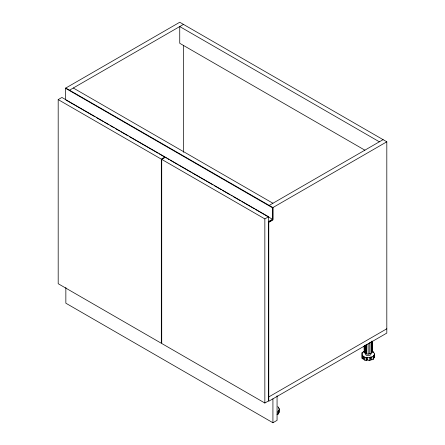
<?xml version="1.0" encoding="UTF-8"?>
<svg xmlns="http://www.w3.org/2000/svg" width="445" height="445" viewBox="0 0 445 445"><rect width="100%" height="100%" fill="white"/><g stroke="black" fill="none" stroke-linecap="round" stroke-linejoin="round"><path stroke-width="0.67" d="M364.138 358.542L363.153 359.02L363.153 356.273L363.865 356.762L363.865 359.51L364.939 360.244L366.58 360.411L366.914 357.252M371.102 341.944L371.102 353.425L372.32 351.734L372.32 341.415M277.886 406.602L279.416 409.011L277.903 411.419L277.903 414.395L277.012 414.695M277.903 414.395L278.47 413.488L278.47 410.746L278.848 410.145L278.848 412.888L279.416 411.987L279.416 409.011M370.741 356.857L370.741 358.92L371.709 359.883L373.155 359.404L373.155 356.428L374.668 354.014L373.144 351.611L373.144 352.796M373.155 359.404L373.722 358.498L373.722 355.75L374.1 355.149L374.1 357.897L374.668 356.99L374.668 354.014M364.344 345.771L364.344 352.651L365.245 353.425L365.395 345.042M366.591 344.313L366.591 353.942L366.741 344.869M363.153 359.02L362.074 358.286L362.069 352.746L364.349 351.172M363.142 352.234L363.849 351.745M65.437 99.736L65.437 88.243L179.741 22.25L386.811 141.799L386.811 333.088L268.78 401.229L268.78 222.378L272.852 220.03L272.852 207.598M69.509 90.196L183.468 24.403M58.189 99.602L61.916 97.449L165.039 156.985L161.312 159.138L58.189 99.602L58.189 283.71L161.312 343.251L161.312 159.138M161.724 159.377L165.451 157.224L268.574 216.76L268.574 400.873L264.847 403.025L161.724 343.484L161.724 159.377L264.847 218.912L268.574 216.76M269.125 205.445L383.084 139.652M65.437 88.243L272.507 207.793L386.811 141.799M268.78 396.929L386.811 328.783M65.849 287.487L65.849 303.201L272.924 422.75L277.063 420.358L277.068 395.722M366.591 353.942L368.176 354.125L371.102 353.425M362.069 352.746L362.074 355.31L364.939 357.274L369.311 357.713L373.155 356.428M366.58 360.411L366.58 357.663L367.67 357.774L367.67 360.522L369.311 360.689L370.646 360.239L370.646 357.496L371.709 357.14L371.709 359.883M364.344 352.651L364.032 346.232M366.914 359.31L368.004 359.421M365.395 353.291L366.741 353.814M379.357 141.799L179.741 26.555L179.741 43.293L364.928 150.21M73.303 88.004L272.924 203.248M65.782 88.043L272.924 207.554L272.924 219.507L268.78 221.899L268.78 221.443L272.507 219.29L255.653 209.556M66.038 100.086L94.93 116.768M96.137 117.463L103.357 121.63M104.564 122.325L108.775 124.761M109.982 125.457L114.193 127.887M115.4 128.583L119.61 131.014M120.817 131.709L128.038 135.881M129.245 136.576L158.136 153.258M159.343 153.953L166.564 158.125M167.771 158.821L168.972 159.516M170.174 160.211L177.399 164.377M178.601 165.073L191.244 172.371M192.446 173.066L212.916 184.881M214.117 185.576L221.343 189.748M222.544 190.443L229.77 194.615M230.972 195.311L232.179 196.006M233.38 196.701L240.606 200.867M241.807 201.563L254.451 208.861M278.459 407.737L278.843 408.332M362.069 355.722L362.074 356.684M362.074 357.324L362.074 358.286M372.003 340.959L372.003 352.651M371.775 341.749L371.775 352.562M369.762 342.461L369.762 353.942M369.311 357.713L369.311 360.689M368.121 343.651L368.176 354.125M365.245 345.17L365.245 353.425M364.939 357.274L364.939 360.244M364.616 345.743L364.616 352.618M364.299 346.199L364.299 351.706M272.924 398.837L272.924 422.75M272.507 207.793L272.507 219.747M264.847 218.912L264.847 403.025M183.468 45.257L183.468 152.301M370.935 354.02A2.765 1.596 0 0 1 367.815 355.605A2.765 1.596 0 0 1 365.506 353.608"/></g></svg>
